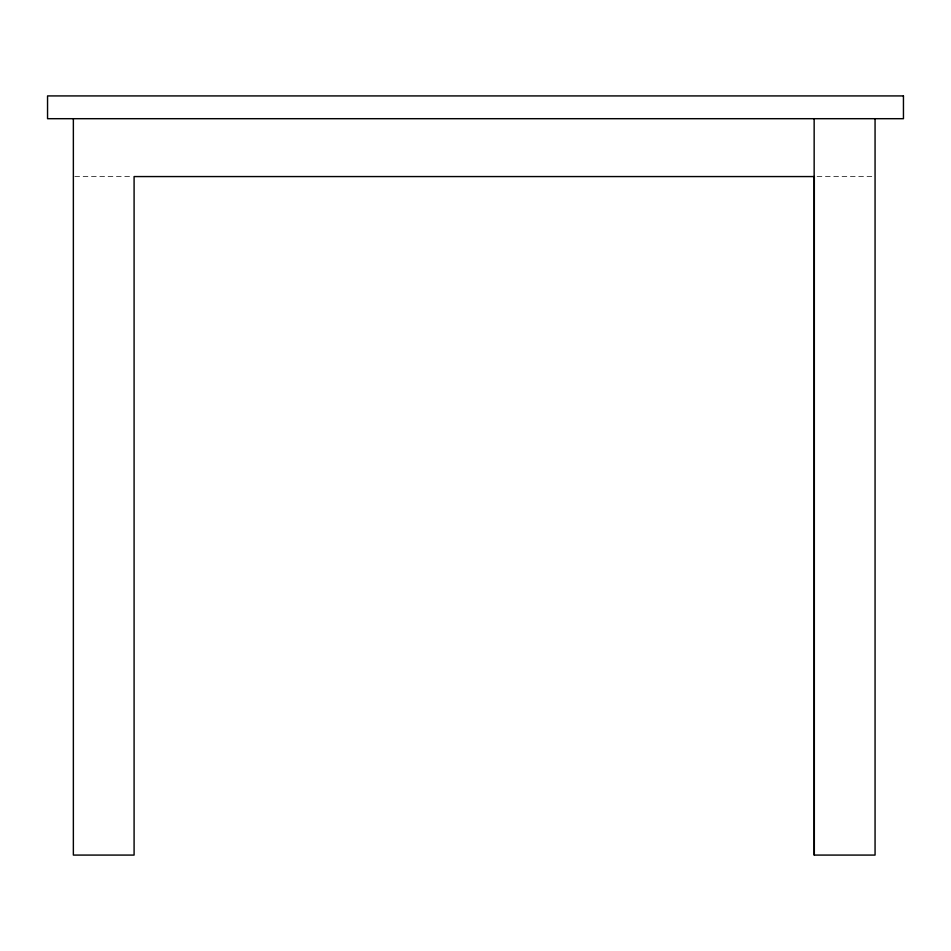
<?xml version="1.0" encoding="UTF-8"?>
<svg xmlns="http://www.w3.org/2000/svg" width="951" height="951" viewBox="0 0 951 951"><rect width="100%" height="100%" fill="white"/><g stroke="black" fill="none" stroke-linecap="round" stroke-linejoin="round"><path stroke-width="0.71" stroke-dasharray="4.75 3.57" d="M74.844 176.565L132.617 176.565M817.123 176.565L873.577 176.565"/><path stroke-width="1.43" d="M875.063 118.697L875.063 855.08L814.151 855.08L814.151 118.697M814.329 855.08L814.329 176.565L134.091 176.565L134.091 855.08L73.358 855.08L73.358 118.697M903.45 95.92L47.55 95.92L47.55 118.697L903.45 118.697L903.45 95.92"/></g></svg>
